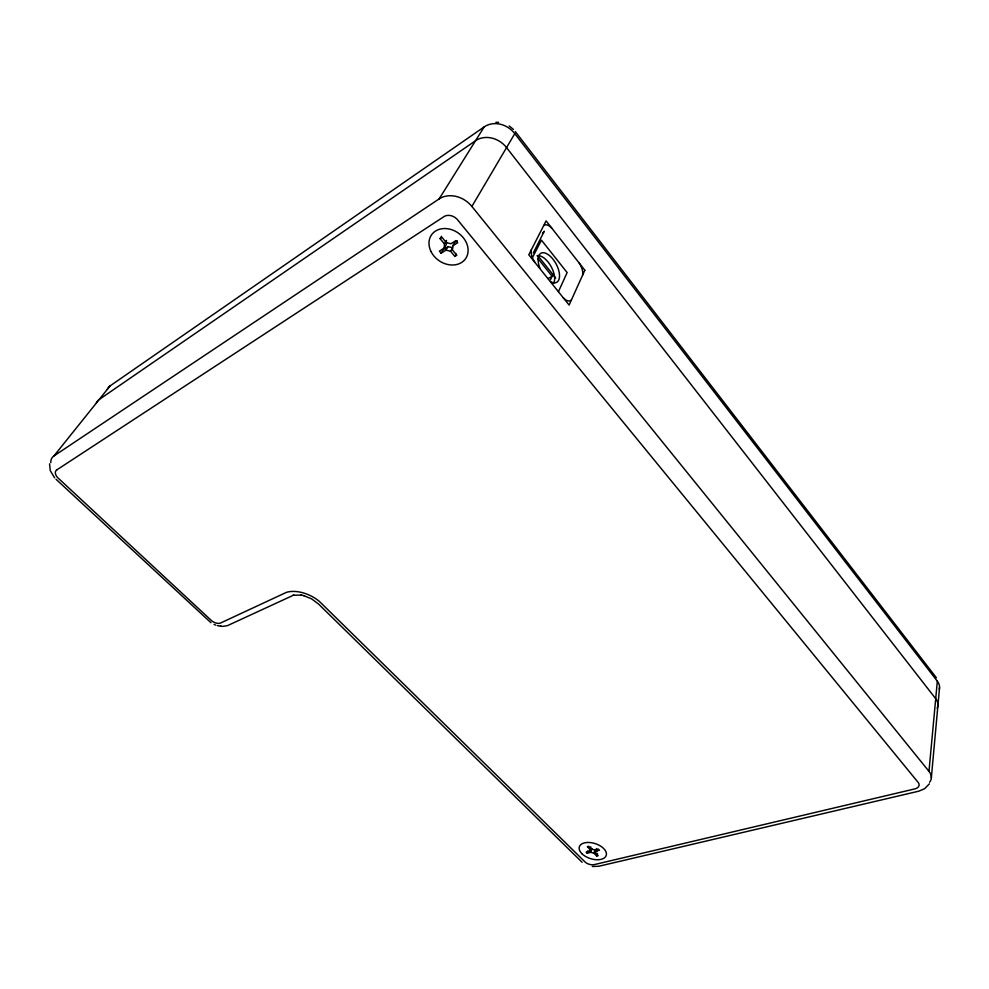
<?xml version="1.0" encoding="UTF-8"?>
<svg xmlns="http://www.w3.org/2000/svg" width="989" height="989" viewBox="0 0 989 989"><rect width="100%" height="100%" fill="white"/><g stroke="black" fill="none" stroke-linecap="round" stroke-linejoin="round"><path stroke-width="1.48" d="M49.561 463.853L50.241 470.566L54.618 477.848M457.277 240.76L454.829 242.317L452.764 245.841L452.505 249.994L456.831 255.211L454.891 256.435L450.551 251.231L452.616 247.695L448.029 246.62L445.952 250.155L441.119 253.209L439.388 251.132L444.209 248.066L444.457 243.9L446.546 240.376M446.472 241.761L446.299 244.543L444.209 248.066M931.341 777.75L939.55 687.59M929.598 782.237A19.904 12.103 8.7 0 0 928.968 771.346L937.337 681.211L514.787 133.639A22.796 19.632 40.2 0 0 484.19 126.901L110.1 385.883L53.962 455.929A19.236 11.435 35 0 0 50.773 462.654M589.679 851.232L590.099 849.415L587.318 846.658L588.764 846.3L591.533 849.057L594.735 849.996L598.357 849.106L599.47 850.206L595.848 851.096L595.427 852.901L598.184 855.646L596.738 855.992L593.969 853.26L590.792 852.32L587.194 853.198L586.094 852.11L589.679 851.232L590.829 846.893M596.738 855.992L597.467 853.47M593.969 853.26L595.069 849.477L596.899 851.306M595.848 851.096L596.565 848.574M595.427 852.901L596.515 849.131M590.792 852.32L591.879 848.55L589.493 849.143M587.194 853.198L587.936 850.688M558.501 291.508L567.142 272.581L541.453 240.166L532.527 257.437M550.416 279.8L552.925 274.571M533.256 253.011L544.296 231.216L542.59 233.169M454.891 256.435L456.25 254.074M928.968 771.346L471.889 206.441L514.787 133.639M441.119 253.209L443.22 249.685L448.029 246.62M444.457 243.9L440.08 238.646L441.49 236.309M53.962 455.929L439.116 198.937L484.19 126.901M929.376 783.832L924.567 788.752L918.694 791.2L598.926 866.228L592.3 866.512M440.08 238.646L442.034 237.397L446.398 242.664L451.021 243.739L455.917 240.636L457.66 242.738L452.764 245.841M548.116 278.577L552.109 276.265L537.769 258.339M495.885 122.302L498.58 122.376M217.308 625.641L222.772 626.396L227.495 625.629L293.857 595.032L292.979 595.279L301.447 595.094M220.498 626.235L221.153 626.334M300.965 594.982L304.043 595.687M445.952 250.155L450.551 251.231M303.685 595.601L311.72 598.951L318.483 603.995L582.113 862.272M214.044 624.43L215.676 625.11M210.954 622.699L56.039 479.294M509.174 125.937L513.464 129.448M563.334 297.862L563.359 297.887A11.633 5.786 62.1 0 0 571.457 299.865M537.657 255.459L555.682 278.02M534.765 262.246L534.752 262.221A11.843 5.922 61.2 0 1 531.39 249.735M515.306 131.574L936.398 677.799M439.116 198.937A24.465 20.101 36.6 0 1 471.889 206.441M539.858 268.031A16.541 8.246 61.5 0 1 544.123 252.813A16.541 8.246 61.5 0 1 558.97 271.345A16.541 8.246 61.5 0 1 550.91 281.828M537.002 255.78A16.492 8.271 61.4 0 1 550.539 265.559A16.492 8.271 61.4 0 1 553.519 283.435M937.139 708.211A18.989 12.202 7.5 0 0 935.718 698.716L506.553 147.608A23.118 19.731 39.4 0 0 475.548 140.722L99.172 399.519A18.383 11.559 36.1 0 0 96.39 403.079M543.641 225.702A11.621 5.674 61.1 0 1 551.8 228.175M579.307 263.198A11.411 5.551 61.9 0 1 582.608 275.152M107.306 389.456A18.173 11.571 36.4 0 1 110.1 385.883M937.337 681.211A18.779 12.214 7.2 0 1 939.303 689.172M584.833 270.232L569.12 305.057L528.794 254.803L546.089 220.893L584.833 270.232M56.855 469.849L56.175 470.405A8.258 4.883 34.9 0 0 57.609 477.576L211.757 620.857A7.541 4.438 29.2 0 0 220.151 623.206L286.538 592.312A28.52 17.579 27.5 0 1 319.262 601.287L585.5 862.383A6.972 3.857 17.8 0 0 593.623 864.757L915.629 788.715A8.555 5.168 8.8 0 0 918.558 782.917L456.819 218.903A10.52 8.604 36.3 0 0 444.741 216.121L56.855 469.849M581.903 853.692A14.118 7.875 17.8 0 0 605.367 856.969A14.118 7.875 17.8 0 0 591.113 842.665A14.118 7.875 17.8 0 0 581.903 853.692M430.981 251.466A20.794 16.838 35.1 0 0 464.818 259.687A20.794 16.838 35.1 0 0 449.822 229.164A20.794 16.838 35.1 0 0 430.981 251.466"/></g></svg>
